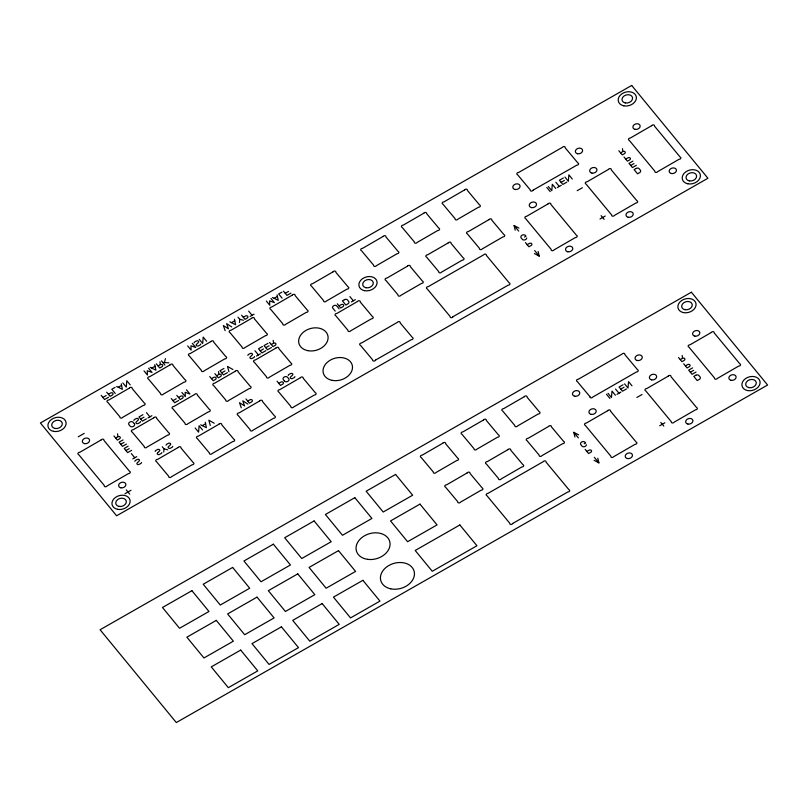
<?xml version="1.0" encoding="UTF-8"?>
<svg xmlns="http://www.w3.org/2000/svg" width="808" height="808" viewBox="0 0 808 808"><rect width="100%" height="100%" fill="white"/><g stroke="black" fill="none" stroke-linecap="round" stroke-linejoin="round"><path stroke-width="1.21" d="M163.741 452.066L163.994 448.854L162.277 446.763M239.471 322.503L239.724 319.291L238.007 317.201M162.772 362.469L164.489 362.58L165.418 358.641M383.103 236.461L362.539 248.359A1.545 1.161 -16.1 0 0 361.489 250.682L373.629 265.186A1.545 1.161 -16.1 0 0 376.457 265.66L397.021 253.752A1.545 1.161 -16.1 0 0 398.081 251.429L385.931 236.936A1.545 1.161 -16.1 0 0 383.103 236.461M157.59 452.924L159.428 451.056A1.404 1.05 -16.1 0 0 159.59 449.783L158.954 449.41A2.071 1.555 -16.1 0 0 157.651 449.47L155.772 450.48A1.838 1.374 -16.1 0 0 155.197 451.419M115.09 387.365L111.807 389.244L115.231 393.425M281.962 292.112L278.679 293.991L282.113 298.162M116.665 386.466L118.271 387.254L121.564 385.376L121.261 383.84M150.167 367.347L151.783 368.125L155.065 366.256L154.772 364.721M229.866 321.847L231.472 322.634L234.764 320.766L234.461 319.231M272.508 297.516L274.114 298.293L277.397 296.425L277.104 294.89M102.879 397.405L106.161 395.536M108.393 394.254L110.565 393.021A1.737 1.303 -16.1 0 1 112.837 393.254A1.737 1.303 -16.1 0 1 112.272 395.112L110.11 396.344L106.676 392.173M158.065 365.903L160.54 364.529A1.737 1.303 -16.1 0 1 161.943 366.751L159.772 367.994L156.348 363.822M243.279 317.261L245.44 316.029A1.737 1.303 -16.1 0 1 247.713 316.261A1.737 1.303 -16.1 0 1 247.157 318.11L244.986 319.352L241.562 315.171M285.254 293.294L288.537 291.425M108.535 397.243L104.585 399.495L101.162 395.324M250.116 316.423L254.055 314.181M290.91 293.132L286.971 295.385L283.537 291.213M78.225 436.805L84.234 433.371M142.925 414.686L138.986 416.938L142.41 421.109L146.359 418.857M223.947 368.458L220.008 370.71L223.432 374.892L227.381 372.639M262.469 346.481L258.52 348.723L261.954 352.904L265.893 350.652M267.983 343.329L264.044 345.582L267.468 349.753L271.417 347.501M140.693 419.019L143.986 417.15M172.973 400.627L176.255 398.748M178.487 397.475L180.659 396.243A1.737 1.303 -16.1 0 1 182.931 396.476A1.737 1.303 -16.1 0 1 182.376 398.324L180.204 399.566L176.78 395.385M211.474 378.649L213.645 377.417A1.737 1.303 -16.1 0 1 215.918 377.649A1.737 1.303 -16.1 0 1 215.352 379.497L213.191 380.74L209.757 376.558M216.594 375.73L219.079 374.346A1.737 1.303 -16.1 0 1 220.483 376.579L218.311 377.811L214.877 373.639M221.725 372.801L225.008 370.923M260.237 350.813L263.519 348.945M265.761 347.662L269.044 345.794M271.276 344.511L273.761 343.137A1.737 1.303 -16.1 0 1 275.154 345.37L272.993 346.602L269.559 342.43M339.006 305.868L341.178 304.636A1.737 1.303 -16.1 0 1 343.451 304.869A1.737 1.303 -16.1 0 1 342.895 306.727L340.724 307.959L337.289 303.788M563.348 177.992L559.399 180.245L562.833 184.426L566.772 182.174M147.935 417.958L151.874 415.706M178.629 400.465L174.69 402.717L171.256 398.536M256.439 356.055L260.378 353.803M351.369 301.889L355.308 299.637M561.116 182.335L564.398 180.457M115.635 437.997L118.12 436.623A1.737 1.303 -16.1 0 1 119.523 438.845L117.352 440.087L113.918 435.916M557.308 187.567L561.257 185.325M620.564 152.823L623.049 151.45A1.737 1.303 -16.1 0 1 624.453 153.682L622.281 154.914L618.847 150.743M123.008 439.926L119.069 442.178L122.493 446.349L126.442 444.097M120.786 444.259L124.068 442.39M625.725 159.085L627.897 157.843A1.737 1.303 -16.1 0 1 630.169 158.085A1.737 1.303 -16.1 0 1 629.604 159.934L627.442 161.176L624.008 156.994M128.149 446.188L124.21 448.44L127.644 452.611L131.583 450.369M577.195 190.688L582.386 187.729M125.927 450.531L129.209 448.652M632.916 161.115L628.977 163.368L632.401 167.539L636.351 165.287M630.695 165.448L633.977 163.58M132.785 458.883L136.724 456.631M524.503 237.017L525.947 236.199L525.372 235.502A2.475 1.858 -16.1 0 0 522.049 235.219A2.475 1.858 -16.1 0 0 521.17 237.895L522.311 239.289A2.384 1.788 -16.1 0 0 524.917 239.865A2.384 1.788 -16.1 0 0 526.705 237.946M200.677 424.846L202.283 425.634L205.575 423.756L205.272 422.22M247.713 401.061L249.874 399.829A1.737 1.303 -16.1 0 1 252.157 400.061A1.737 1.303 -16.1 0 1 251.591 401.909L249.43 403.152L245.996 398.98M278.79 383.325L280.952 382.083A1.737 1.303 -16.1 0 1 283.234 382.325A1.737 1.303 -16.1 0 1 282.669 384.174L280.507 385.416L277.073 381.235M527.2 244.683L529.371 243.44A1.737 1.303 -16.1 0 1 531.644 243.683A1.737 1.303 -16.1 0 1 531.078 245.531L528.917 246.773L525.483 242.592M600.011 218.988L605.212 216.029M124.977 493.728L130.987 490.294M623.029 384.77L619.08 387.022L622.514 391.193L626.452 388.941M620.797 389.103L624.079 387.234M616.989 394.344L620.938 392.092M680.245 359.6L682.73 358.227A1.737 1.303 -16.1 0 1 684.134 360.449L681.962 361.691L678.528 357.51M685.406 365.852L687.578 364.62A1.737 1.303 -16.1 0 1 689.85 364.852A1.737 1.303 -16.1 0 1 689.295 366.701L687.123 367.943L683.689 363.772M636.876 397.465L642.067 394.496M692.597 367.882L688.658 370.135L692.082 374.316L696.031 372.064M690.375 372.225L693.658 370.347M584.184 443.794L585.628 442.966L585.053 442.269A2.475 1.858 -16.1 0 0 581.73 441.986A2.475 1.858 -16.1 0 0 580.851 444.673L581.992 446.066A2.384 1.788 -16.1 0 0 584.598 446.642A2.384 1.788 -16.1 0 0 586.386 444.713M586.881 451.45L589.052 450.218A1.737 1.303 -16.1 0 1 591.325 450.45A1.737 1.303 -16.1 0 1 590.769 452.308L588.598 453.541L585.164 449.369M659.692 425.766L664.893 422.796M164.489 362.58L168.842 362.822M239.724 319.291L243.41 320.251M163.994 448.854L167.68 449.814M274.114 298.293L278.235 300.374L277.397 296.425M231.472 322.634L235.593 324.715L234.764 320.766M151.783 368.125L155.904 370.205L155.065 366.256M202.283 425.634L206.404 427.705L205.575 423.756M118.271 387.254L122.392 389.335L121.564 385.376M515.221 230.199L514.11 225.543L518.918 228.098M534.401 253.55L539.219 256.106L538.098 251.45M574.912 436.976L573.791 432.31L578.599 434.866M594.092 460.328L598.9 462.883L597.779 458.217M232.896 369.488L227.492 366.438L228.957 371.741M214.221 423.24L208.828 420.19L210.282 425.493M231.714 326.927L226.644 323.685L228.432 328.805L223.362 325.563L225.149 330.674M247.844 404.05L242.774 400.819L244.561 405.929L239.491 402.687L241.279 407.808M572.296 179.023L568.862 174.841L568.347 181.275L564.923 177.093M601.101 215.675L604.121 219.342M555.854 182.275L559.288 186.446M555.732 188.476L552.308 184.295L551.793 190.718L548.359 186.547M546.784 187.446L550.218 191.627M514.11 225.543L518.675 231.098M534.644 250.551L539.219 256.106M631.977 385.79L628.543 381.618L628.028 388.042L624.604 383.871M660.782 422.443L663.802 426.109M615.534 389.042L618.968 393.223M615.413 395.243L611.989 391.072L611.474 397.496L608.04 393.314M606.465 394.213L609.899 398.394M589.901 396.607L577.306 381.548A1.545 1.161 -16.1 0 1 578.356 379.225L622.049 354.116A1.545 1.161 -16.1 0 1 624.877 354.601L637.482 369.66A1.545 1.161 -16.1 0 1 636.431 371.973L592.729 397.082A1.545 1.161 -16.1 0 1 589.901 396.607M573.791 432.31L578.356 437.875M594.324 457.318L598.9 462.883M349.904 296.587L353.338 300.758M339.148 308.858L336.784 305.979A2.313 1.737 -16.1 0 0 333.674 305.717A2.313 1.737 -16.1 0 0 332.846 308.232L335.209 311.11M270.922 298.415L274.356 302.586L269.579 300.889L269.761 305.212L266.327 301.041M248.652 311.12L252.086 315.302M284.487 381.093L283.345 379.699A2.475 1.858 -16.1 0 1 284.224 377.013A2.475 1.858 -16.1 0 1 287.547 377.306L288.688 378.689A2.454 1.838 -16.1 0 1 287.82 381.366A2.454 1.838 -16.1 0 1 284.517 381.083M254.974 350.753L258.409 354.924M206.626 341.259L203.192 337.077L202.677 343.501L199.253 339.33M192.284 343.309L195.718 347.48L190.941 345.774L191.112 350.106L187.688 345.935M186.496 389.84L189.931 394.011L185.153 392.314L185.335 396.637L181.901 392.466M161.469 360.893L164.903 365.065M202.535 429.917L199.101 425.745L198.586 432.169L195.162 427.998M148.591 368.246L152.025 372.417L147.248 370.721L147.43 375.043L143.996 370.872M130.209 384.871L126.785 380.699L126.27 387.123L122.836 382.941M146.47 412.656L149.904 416.837M131.33 453.581L134.754 457.752M126.24 489.89L129.724 494.132M682.144 355.449L682.548 358.287M622.463 148.682L622.867 151.52M273.175 340.36L273.579 343.198M218.493 371.579L218.897 374.417M159.964 361.752L160.358 364.59M117.534 433.846L117.938 436.684M254.51 356.54A1.828 1.374 -16.1 0 1 253.934 357.479L252.056 358.479A2.06 1.545 -16.1 0 1 250.763 358.54L250.127 358.176A1.404 1.05 -16.1 0 1 250.288 356.914L252.126 355.035A1.404 1.05 -16.1 0 0 252.288 353.763L251.652 353.399A2.071 1.555 -16.1 0 0 250.349 353.46L248.47 354.47A1.838 1.374 -16.1 0 0 247.894 355.409M161.822 452.551A1.838 1.374 -16.1 0 1 161.236 453.49L159.368 454.5A2.06 1.545 -16.1 0 1 158.065 454.561L157.429 454.187A1.404 1.05 -16.1 0 1 157.59 452.924M200.758 343.986A1.828 1.374 -16.1 0 1 200.182 344.935L198.303 345.935A2.06 1.545 -16.1 0 1 197.001 345.996L196.374 345.632A1.404 1.05 -16.1 0 1 196.526 344.359L198.374 342.491A1.404 1.05 -16.1 0 0 198.526 341.218L197.899 340.855A2.071 1.555 -16.1 0 0 196.597 340.915L194.718 341.915A1.838 1.374 -16.1 0 0 194.142 342.865M141.491 462.499A1.838 1.374 -16.1 0 1 140.915 463.439L139.037 464.449A2.06 1.545 -16.1 0 1 137.734 464.509L137.107 464.135A1.404 1.05 -16.1 0 1 137.259 462.873L139.107 460.994A1.404 1.05 -16.1 0 0 139.259 459.732L138.633 459.358A2.071 1.555 -16.1 0 0 137.33 459.419L135.451 460.429A1.838 1.374 -16.1 0 0 134.875 461.368M294.88 376.589A1.838 1.374 -16.1 0 1 294.304 377.538L292.425 378.538A2.06 1.545 -16.1 0 1 291.122 378.599L290.486 378.235A1.404 1.05 -16.1 0 1 290.648 376.962L292.486 375.094A1.404 1.05 -16.1 0 0 292.647 373.821L292.011 373.458A2.071 1.555 -16.1 0 0 290.708 373.518L288.83 374.518A1.838 1.374 -16.1 0 0 288.254 375.468M166.105 445.198A1.838 1.374 -16.1 0 1 166.68 444.249L168.559 443.249A2.071 1.555 -16.1 0 1 169.862 443.188L170.488 443.552A1.404 1.05 -16.1 0 1 170.337 444.824L168.488 446.693A1.404 1.05 -16.1 0 0 168.337 447.965L168.973 448.329A2.06 1.545 -16.1 0 0 170.266 448.268L172.144 447.268A1.838 1.374 -16.1 0 0 172.72 446.329M140.491 421.594A1.828 1.374 -16.1 0 1 139.915 422.534L138.037 423.544A2.06 1.545 -16.1 0 1 136.734 423.604L136.108 423.23A1.404 1.05 -16.1 0 1 136.259 421.968L138.107 420.099A1.404 1.05 -16.1 0 0 138.259 418.827L137.633 418.453A2.071 1.555 -16.1 0 0 136.33 418.524L134.451 419.524A1.838 1.374 -16.1 0 0 133.876 420.463M101.121 439.956L79.76 452.308A1.545 1.161 -16.1 0 0 78.709 454.631L104.262 485.467A1.545 1.161 -16.1 0 0 107.1 485.941L128.452 473.589A1.545 1.161 -16.1 0 0 129.502 471.266L103.949 440.431A1.545 1.161 -16.1 0 0 101.121 439.956M129.371 388.113L108.807 400.011A1.545 1.161 -16.1 0 0 107.757 402.334L119.897 416.837A1.545 1.161 -16.1 0 0 122.725 417.312L143.289 405.414A1.545 1.161 -16.1 0 0 144.349 403.091L132.199 388.587A1.545 1.161 -16.1 0 0 129.371 388.113M170.104 364.863L149.541 376.76A1.545 1.161 -16.1 0 0 148.49 379.083L160.63 393.587A1.545 1.161 -16.1 0 0 163.458 394.062L184.022 382.164A1.545 1.161 -16.1 0 0 185.083 379.831L172.932 365.337A1.545 1.161 -16.1 0 0 170.104 364.863M153.762 417.807L133.199 429.715A1.545 1.161 -16.1 0 0 132.138 432.038L144.289 446.541A1.545 1.161 -16.1 0 0 147.117 447.016L167.68 435.108A1.545 1.161 -16.1 0 0 168.731 432.785L156.59 418.281A1.545 1.161 -16.1 0 0 153.762 417.807M210.838 341.602L190.274 353.51A1.545 1.161 -16.1 0 0 189.224 355.833L201.364 370.337A1.545 1.161 -16.1 0 0 204.192 370.811L224.755 358.904A1.545 1.161 -16.1 0 0 225.816 356.581L213.666 342.087A1.545 1.161 -16.1 0 0 210.838 341.602M194.496 394.556L173.932 406.464A1.545 1.161 -16.1 0 0 172.872 408.787L185.022 423.281A1.545 1.161 -16.1 0 0 187.85 423.756L208.413 411.858A1.545 1.161 -16.1 0 0 209.474 409.535L197.324 395.031A1.545 1.161 -16.1 0 0 194.496 394.556M178.154 447.501L157.59 459.409A1.545 1.161 -16.1 0 0 156.53 461.732L168.67 476.235A1.545 1.161 -16.1 0 0 171.508 476.71L192.072 464.802A1.545 1.161 -16.1 0 0 193.122 462.479L180.982 447.986A1.545 1.161 -16.1 0 0 178.154 447.501M251.571 318.352L231.007 330.26A1.545 1.161 -16.1 0 0 229.957 332.583L242.097 347.087A1.545 1.161 -16.1 0 0 244.925 347.561L265.489 335.653A1.545 1.161 -16.1 0 0 266.549 333.33L254.409 318.827A1.545 1.161 -16.1 0 0 251.571 318.352M235.229 371.306L214.665 383.204A1.545 1.161 -16.1 0 0 213.615 385.527L225.755 400.031A1.545 1.161 -16.1 0 0 228.583 400.505L249.147 388.608A1.545 1.161 -16.1 0 0 250.207 386.274L238.057 371.781A1.545 1.161 -16.1 0 0 235.229 371.306M218.887 424.25L198.324 436.158A1.545 1.161 -16.1 0 0 197.263 438.481L209.413 452.985A1.545 1.161 -16.1 0 0 212.241 453.46L232.805 441.552A1.545 1.161 -16.1 0 0 233.855 439.229L221.715 424.725A1.545 1.161 -16.1 0 0 218.887 424.25M292.314 295.102L271.74 307.01A1.545 1.161 -16.1 0 0 270.69 309.333L282.83 323.826A1.545 1.161 -16.1 0 0 285.658 324.311L306.222 312.403A1.545 1.161 -16.1 0 0 307.282 310.08L295.142 295.576A1.545 1.161 -16.1 0 0 292.314 295.102M275.962 348.056L255.399 359.954A1.545 1.161 -16.1 0 0 254.348 362.277L266.489 376.781A1.545 1.161 -16.1 0 0 269.316 377.255L289.88 365.347A1.545 1.161 -16.1 0 0 290.941 363.024L278.79 348.531A1.545 1.161 -16.1 0 0 275.962 348.056M259.62 401L239.057 412.908A1.545 1.161 -16.1 0 0 237.996 415.231L250.147 429.735A1.545 1.161 -16.1 0 0 252.975 430.209L273.538 418.302A1.545 1.161 -16.1 0 0 274.589 415.979L262.449 401.475A1.545 1.161 -16.1 0 0 259.62 401M333.048 271.852L312.474 283.749A1.545 1.161 -16.1 0 0 311.423 286.072L323.564 300.576A1.545 1.161 -16.1 0 0 326.392 301.051L346.965 289.153A1.545 1.161 -16.1 0 0 348.016 286.83L335.875 272.326A1.545 1.161 -16.1 0 0 333.048 271.852M300.354 377.75L279.79 389.658A1.545 1.161 -16.1 0 0 278.73 391.971L290.88 406.474A1.545 1.161 -16.1 0 0 293.708 406.949L314.272 395.051A1.545 1.161 -16.1 0 0 315.332 392.728L303.182 378.225A1.545 1.161 -16.1 0 0 300.354 377.75M357.429 301.546L336.865 313.454A1.545 1.161 -16.1 0 0 335.815 315.776L347.955 330.28A1.545 1.161 -16.1 0 0 350.783 330.755L371.347 318.847A1.545 1.161 -16.1 0 0 372.407 316.524L360.267 302.02A1.545 1.161 -16.1 0 0 357.429 301.546M423.836 213.201L403.273 225.109A1.545 1.161 -16.1 0 0 402.222 227.432L414.363 241.935A1.545 1.161 -16.1 0 0 417.191 242.41L437.754 230.502A1.545 1.161 -16.1 0 0 438.815 228.179L426.664 213.676A1.545 1.161 -16.1 0 0 423.836 213.201M407.495 266.155L386.931 278.063A1.545 1.161 -16.1 0 0 385.87 280.386L398.021 294.88A1.545 1.161 -16.1 0 0 400.849 295.354L421.412 283.457A1.545 1.161 -16.1 0 0 422.463 281.134L410.323 266.63A1.545 1.161 -16.1 0 0 407.495 266.155M375.538 360.075L375.437 360.297A1.545 1.161 -16.1 0 1 372.609 359.823L360.469 345.319A1.545 1.161 -16.1 0 1 361.519 342.996L397.324 322.392A1.545 1.161 -16.1 0 1 400.152 322.867L412.302 337.37A1.545 1.161 -16.1 0 1 411.252 339.693L375.538 360.075M464.57 189.951L444.006 201.859A1.545 1.161 -16.1 0 0 442.956 204.182L455.096 218.685A1.545 1.161 -16.1 0 0 457.924 219.16L478.488 207.252A1.545 1.161 -16.1 0 0 479.548 204.929L467.398 190.425A1.545 1.161 -16.1 0 0 464.57 189.951M448.228 242.905L427.664 254.803A1.545 1.161 -16.1 0 0 426.604 257.126L438.754 271.629A1.545 1.161 -16.1 0 0 441.582 272.104L462.146 260.206A1.545 1.161 -16.1 0 0 463.196 257.873L451.056 243.38A1.545 1.161 -16.1 0 0 448.228 242.905M488.961 219.645L468.398 231.553A1.545 1.161 -16.1 0 0 467.347 233.876L479.487 248.379A1.545 1.161 -16.1 0 0 482.315 248.854L502.879 236.946A1.545 1.161 -16.1 0 0 503.94 234.623L491.789 220.129A1.545 1.161 -16.1 0 0 488.961 219.645M452.995 316.675L452.894 316.898A1.545 1.161 -16.1 0 1 450.066 316.423L427.25 288.931A1.545 1.161 -16.1 0 1 428.301 286.608L483.558 254.904A1.545 1.161 -16.1 0 1 486.386 255.379L509.202 282.871A1.545 1.161 -16.1 0 1 508.151 285.194L452.995 316.675M533.159 190.092L533.048 190.314A1.545 1.161 -16.1 0 1 530.22 189.84L517.625 174.781A1.545 1.161 -16.1 0 1 518.675 172.458L562.368 147.349A1.545 1.161 -16.1 0 1 565.196 147.824L577.801 162.883A1.545 1.161 -16.1 0 1 576.74 165.206L533.159 190.092M548.036 203.919L526.685 216.281A1.545 1.161 -16.1 0 0 525.624 218.594L551.187 249.43A1.545 1.161 -16.1 0 0 554.015 249.914L575.367 237.552A1.545 1.161 -16.1 0 0 576.427 235.229L550.864 204.394A1.545 1.161 -16.1 0 0 548.036 203.919M442.784 443.228L422.22 455.136A1.545 1.161 -16.1 0 0 421.17 457.459L433.31 471.953A1.545 1.161 -16.1 0 0 436.138 472.438L456.702 460.53A1.545 1.161 -16.1 0 0 457.762 458.207L445.612 443.703A1.545 1.161 -16.1 0 0 442.784 443.228M483.517 419.978L462.954 431.876A1.545 1.161 -16.1 0 0 461.903 434.199L474.044 448.703A1.545 1.161 -16.1 0 0 476.871 449.177L497.435 437.279A1.545 1.161 -16.1 0 0 498.496 434.957L486.345 420.453A1.545 1.161 -16.1 0 0 483.517 419.978M608.485 169.417L587.123 181.77A1.545 1.161 -16.1 0 0 586.073 184.093L611.626 214.928A1.545 1.161 -16.1 0 0 614.454 215.403L635.815 203.05A1.545 1.161 -16.1 0 0 636.866 200.727L611.313 169.892A1.545 1.161 -16.1 0 0 608.475 169.417M467.175 472.922L446.612 484.83A1.545 1.161 -16.1 0 0 445.551 487.153L457.702 501.657A1.545 1.161 -16.1 0 0 460.53 502.132L481.093 490.224A1.545 1.161 -16.1 0 0 482.144 487.901L470.004 473.397A1.545 1.161 -16.1 0 0 467.175 472.922M651.682 125.674L630.331 138.027A1.545 1.161 -16.1 0 0 629.27 140.35L654.834 171.185A1.545 1.161 -16.1 0 0 657.661 171.66L679.013 159.307A1.545 1.161 -16.1 0 0 680.073 156.984L654.51 126.149A1.545 1.161 -16.1 0 0 651.682 125.674M524.251 396.728L503.687 408.626A1.545 1.161 -16.1 0 0 502.637 410.949L514.777 425.452A1.545 1.161 -16.1 0 0 517.605 425.927L538.168 414.019A1.545 1.161 -16.1 0 0 539.229 411.696L527.089 397.203A1.545 1.161 -16.1 0 0 524.251 396.728M507.909 449.672L487.345 461.58A1.545 1.161 -16.1 0 0 486.295 463.903L498.435 478.407A1.545 1.161 -16.1 0 0 501.263 478.881L521.827 466.974A1.545 1.161 -16.1 0 0 522.887 464.651L510.737 450.147A1.545 1.161 -16.1 0 0 507.909 449.672M548.642 426.422L528.079 438.33A1.545 1.161 -16.1 0 0 527.028 440.653L539.168 455.146A1.545 1.161 -16.1 0 0 541.996 455.621L562.56 443.723A1.545 1.161 -16.1 0 0 563.62 441.4L551.47 426.897A1.545 1.161 -16.1 0 0 548.642 426.422M512.686 523.453L512.575 523.675A1.545 1.161 -16.1 0 1 509.747 523.2L486.931 495.698A1.545 1.161 -16.1 0 1 487.981 493.385L543.249 461.671A1.545 1.161 -16.1 0 1 546.077 462.146L568.883 489.648A1.545 1.161 -16.1 0 1 567.832 491.971L512.686 523.453M607.717 410.696L586.366 423.049A1.545 1.161 -16.1 0 0 585.305 425.372L610.868 456.207A1.545 1.161 -16.1 0 0 613.696 456.682L635.048 444.329A1.545 1.161 -16.1 0 0 636.108 442.006L610.545 411.171A1.545 1.161 -16.1 0 0 607.717 410.696M668.165 376.195L646.804 388.547A1.545 1.161 -16.1 0 0 645.754 390.87L671.307 421.705A1.545 1.161 -16.1 0 0 674.135 422.18L695.496 409.828A1.545 1.161 -16.1 0 0 696.547 407.505L670.994 376.669A1.545 1.161 -16.1 0 0 668.165 376.185M711.363 332.441L690.012 344.804A1.545 1.161 -16.1 0 0 688.951 347.127L714.514 377.962A1.545 1.161 -16.1 0 0 717.342 378.437L738.694 366.075A1.545 1.161 -16.1 0 0 739.754 363.751L714.191 332.916A1.545 1.161 -16.1 0 0 711.363 332.441M631.694 85.446L40.4 422.978L116.625 515.787L707.919 178.255L631.694 85.446M344.461 299.697L342.42 300.859L345.844 305.04L347.884 303.869A2.323 1.747 -16.1 0 0 348.642 301.394L347.47 299.95A2.232 1.677 -16.1 0 0 344.461 299.697M636.159 168.458L634.118 169.629L637.552 173.801L639.582 172.639A2.323 1.737 -16.1 0 0 640.441 171.781A2.333 1.747 -16.1 0 0 640.35 170.165L639.168 168.721A2.232 1.677 -16.1 0 0 636.159 168.458M691.375 292.213L100.081 629.745L176.306 722.554L767.6 385.022L691.375 292.213M191.91 590.688L162.479 607.495L179.548 628.281L208.979 611.474L191.91 590.688M232.643 567.438L203.212 584.235L220.281 605.03L249.712 588.224L232.643 567.438M273.377 544.188L243.945 560.984L261.014 581.77L290.446 564.974L273.377 544.188M314.11 520.938L284.679 537.734L301.748 558.52L331.179 541.724L314.11 520.938M354.843 497.678L325.412 514.484L342.481 535.27L371.922 518.463L354.843 497.678M395.577 474.427L366.145 491.224L383.214 512.019L412.656 495.213L395.577 474.427M216.302 620.393L186.87 637.189L203.939 657.975L233.371 641.178L216.302 620.393M257.035 597.132L227.603 613.939L244.673 634.724L274.104 617.928L257.035 597.132M297.768 573.882L268.337 590.688L285.406 611.474L314.837 594.668L297.768 573.882M338.501 550.632L309.07 567.428L326.139 588.224L355.581 571.418L338.501 550.632M419.968 504.121L390.537 520.928L407.606 541.714L437.047 524.917L419.968 504.121M695.84 375.235L693.799 376.397L697.233 380.578L699.263 379.417A2.323 1.737 -16.1 0 0 700.122 378.548A2.333 1.747 -16.1 0 0 700.031 376.932L698.849 375.488A2.232 1.677 -16.1 0 0 695.84 375.235M240.693 650.087L211.252 666.883L228.331 687.669L257.762 670.872L240.693 650.087M281.426 626.836L251.995 643.633L269.064 664.418L298.495 647.622L281.426 626.836M322.16 603.576L292.718 620.382L309.797 641.168L339.229 624.372L322.16 603.576M362.893 580.326L333.451 597.122L350.531 617.918L379.962 601.112L362.893 580.326M459.863 524.968L415.191 550.47L432.26 571.266L476.942 545.764L459.863 524.968M134.31 423.695L133.158 422.301A2.475 1.858 -16.1 0 0 129.846 422.018A2.475 1.858 -16.1 0 0 128.957 424.705L130.098 426.099A2.475 1.858 -16.1 0 0 133.421 426.382A2.475 1.858 -16.1 0 0 134.31 423.695M627.462 458.55A3.697 2.767 -16.1 0 0 632.442 454.965A3.697 2.767 -16.1 0 0 626.634 453.813A3.697 2.767 -16.1 0 0 627.462 458.55M591.183 414.373A3.697 2.767 -16.1 0 0 596.163 410.797A3.697 2.767 -16.1 0 0 590.345 409.636A3.697 2.767 -16.1 0 0 591.183 414.373M731.109 380.295A3.697 2.767 -16.1 0 0 736.088 376.72A3.697 2.767 -16.1 0 0 730.28 375.558A3.697 2.767 -16.1 0 0 731.109 380.295M694.83 336.128A3.697 2.767 -16.1 0 0 699.809 332.543A3.697 2.767 -16.1 0 0 694.001 331.391A3.697 2.767 -16.1 0 0 694.83 336.128M687.911 424.049A3.697 2.767 -16.1 0 0 692.89 420.463A3.697 2.767 -16.1 0 0 687.073 419.312A3.697 2.767 -16.1 0 0 687.911 424.049M651.632 379.871A3.697 2.767 -16.1 0 0 656.611 376.286A3.697 2.767 -16.1 0 0 650.793 375.134A3.697 2.767 -16.1 0 0 651.632 379.871M574.74 396.223A3.697 2.767 -16.1 0 0 579.72 392.648A3.697 2.767 -16.1 0 0 573.902 391.486A3.697 2.767 -16.1 0 0 574.74 396.223M637.28 360.519A3.697 2.767 -16.1 0 0 642.259 356.944A3.697 2.767 -16.1 0 0 636.452 355.783A3.697 2.767 -16.1 0 0 637.28 360.519M747.521 390.557A9.272 6.959 -16.1 0 0 760.025 381.568A9.272 6.959 -16.1 0 0 745.43 378.669A9.272 6.959 -16.1 0 0 747.521 390.557M748.965 387.658A5.403 4.06 -16.1 0 0 756.258 382.416A5.403 4.06 -16.1 0 0 747.743 380.719A5.403 4.06 -16.1 0 0 748.965 387.658M683.497 312.605A9.272 6.959 -16.1 0 0 696.001 303.616A9.272 6.959 -16.1 0 0 681.407 300.707A9.272 6.959 -16.1 0 0 683.497 312.605M684.942 309.706A5.403 4.06 -16.1 0 0 692.234 304.464A5.403 4.06 -16.1 0 0 683.72 302.768A5.403 4.06 -16.1 0 0 684.942 309.706M332.149 380.356A14.988 11.241 -16.1 0 0 352.369 365.822A14.988 11.241 -16.1 0 0 328.775 361.125A14.988 11.241 -16.1 0 0 332.149 380.356M307.767 350.652A14.988 11.241 -16.1 0 0 327.977 336.128A14.988 11.241 -16.1 0 0 304.384 331.421A14.988 11.241 -16.1 0 0 307.767 350.652M628.23 217.271A3.697 2.767 -16.1 0 0 633.209 213.696A3.697 2.767 -16.1 0 0 627.392 212.534A3.697 2.767 -16.1 0 0 628.23 217.271M591.941 173.094A3.697 2.767 -16.1 0 0 596.93 169.518A3.697 2.767 -16.1 0 0 591.113 168.357A3.697 2.767 -16.1 0 0 591.941 173.094M515.049 189.456A3.697 2.767 -16.1 0 0 520.039 185.87A3.697 2.767 -16.1 0 0 514.221 184.719A3.697 2.767 -16.1 0 0 515.049 189.456M577.599 153.752A3.697 2.767 -16.1 0 0 582.578 150.167A3.697 2.767 -16.1 0 0 576.771 149.015A3.697 2.767 -16.1 0 0 577.599 153.752M117.564 509.313A9.272 6.959 -16.1 0 0 130.068 500.334A9.272 6.959 -16.1 0 0 115.473 497.425A9.272 6.959 -16.1 0 0 117.564 509.313M119.008 506.414A5.403 4.06 -16.1 0 0 126.3 501.172A5.403 4.06 -16.1 0 0 117.786 499.475A5.403 4.06 -16.1 0 0 119.008 506.414M687.84 183.79A9.272 6.959 -16.1 0 0 700.344 174.801A9.272 6.959 -16.1 0 0 685.75 171.892A9.272 6.959 -16.1 0 0 687.84 183.79M689.285 180.891A5.403 4.06 -16.1 0 0 696.577 175.639A5.403 4.06 -16.1 0 0 688.062 173.952A5.403 4.06 -16.1 0 0 689.285 180.891M623.816 105.828A9.272 6.959 -16.1 0 0 636.32 96.839A9.272 6.959 -16.1 0 0 621.726 93.94A9.272 6.959 -16.1 0 0 623.816 105.828M625.261 102.929A5.403 4.06 -16.1 0 0 632.553 97.687A5.403 4.06 -16.1 0 0 624.039 95.99A5.403 4.06 -16.1 0 0 625.261 102.929M53.54 431.361A9.272 6.959 -16.1 0 0 66.044 422.372A9.272 6.959 -16.1 0 0 51.449 419.473A9.272 6.959 -16.1 0 0 53.54 431.361M54.984 428.462A5.403 4.06 -16.1 0 0 62.277 423.22A5.403 4.06 -16.1 0 0 53.762 421.524A5.403 4.06 -16.1 0 0 54.984 428.462M364.509 290.658A9.272 6.959 -16.1 0 0 377.013 281.669A9.272 6.959 -16.1 0 0 362.418 278.76A9.272 6.959 -16.1 0 0 364.509 290.658M365.953 287.749A5.403 4.06 -16.1 0 0 373.256 282.507A5.403 4.06 -16.1 0 0 364.741 280.82A5.403 4.06 -16.1 0 0 365.953 287.749M120.867 487.81A3.697 2.767 -16.1 0 0 125.846 484.224A3.697 2.767 -16.1 0 0 120.028 483.073A3.697 2.767 -16.1 0 0 120.867 487.81M84.588 443.632A3.697 2.767 -16.1 0 0 89.567 440.057A3.697 2.767 -16.1 0 0 83.749 438.896A3.697 2.767 -16.1 0 0 84.588 443.632M567.782 251.773A3.697 2.767 -16.1 0 0 572.761 248.197A3.697 2.767 -16.1 0 0 566.953 247.036A3.697 2.767 -16.1 0 0 567.782 251.773M531.502 207.606A3.697 2.767 -16.1 0 0 536.482 204.02A3.697 2.767 -16.1 0 0 530.664 202.869A3.697 2.767 -16.1 0 0 531.502 207.606M671.428 173.528A3.697 2.767 -16.1 0 0 676.407 169.943A3.697 2.767 -16.1 0 0 670.6 168.791A3.697 2.767 -16.1 0 0 671.428 173.528M635.149 129.351A3.697 2.767 -16.1 0 0 640.128 125.775A3.697 2.767 -16.1 0 0 634.31 124.614A3.697 2.767 -16.1 0 0 635.149 129.351M390.719 588.81A17.311 12.979 -16.1 0 0 414.342 572.286A17.311 12.979 -16.1 0 0 387.264 566.509A17.311 12.979 -16.1 0 0 390.719 588.81M367.499 559.328A17.311 12.979 -16.1 0 0 389.759 541.653A17.311 12.979 -16.1 0 0 361.903 537.542A17.311 12.979 -16.1 0 0 367.499 559.328"/></g></svg>
